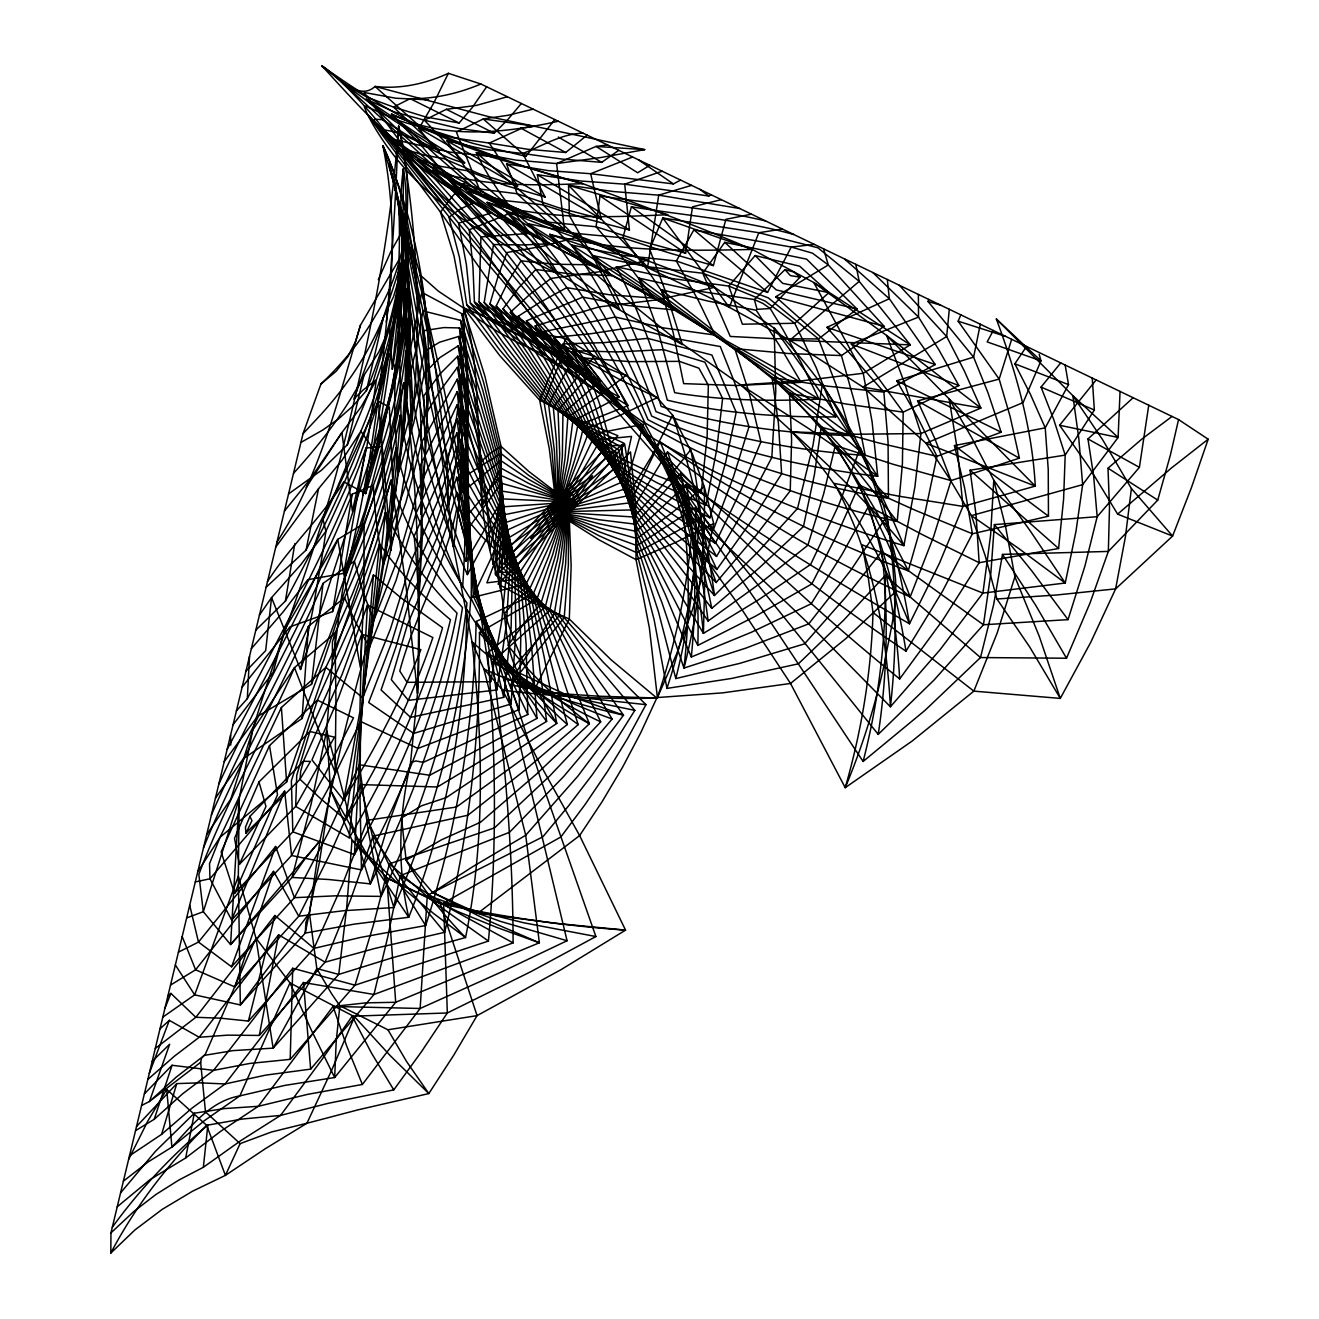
<?xml version="1.0" encoding="UTF-8"?>
<svg xmlns="http://www.w3.org/2000/svg" width="1319" height="1319" viewBox="0 0 1319 1319"><rect width="100%" height="100%" fill="white"/><g stroke="black" fill="none" stroke-linecap="round" stroke-linejoin="round"><path stroke-width="1.5" d="M162.814 1017.114L194.684 994.856L240.322 1004.946L305.233 933.11L354.3 924.124L408.742 917.266C397.003 866.83 398.948 814.417 410.374 764.163L417.513 693.448C420.2 589.725 418.469 485.573 403.729 382.691C395.123 441.173 375.948 497.428 352.189 551.309C339.626 586.213 339.807 623.936 332.372 660.028L326.65 730.561L347.243 808.366L370.309 883.862C414.891 797.204 447.702 704.099 462.458 607.581C430.686 570.369 405.114 527.204 391.067 480.165L380.119 518.647L367.045 557.014L351.942 595.215L334.993 633.153L294.483 667.628C264.031 737.272 225.368 803.057 198.839 874.464L203.307 911.709L230.578 944.536L292.06 877.448L328.695 879.509L370.309 883.862L388.215 824.474L411.215 762.448L415.897 760.931L423.251 762.382L527.798 714.502L526.1 643.639L519.933 572.215L510.634 545.11L481.534 497.049L456.77 447.405L437.397 501.83L412.089 559.157L390.457 628.916L362.725 697.8L325.859 667.332C349.881 617.407 370.491 565.703 385.478 512.316C402.41 550.155 427.768 583.888 457.017 613.088C439.392 703.208 405.246 789.422 361.455 869.913L291.581 855.503L231.616 920.052L209.968 878.767L209.54 863.632L220.125 837.169L281.409 707.479L325.859 667.332L286.602 782.002L220.125 837.169L197.784 871.612M399.542 346.238C390.836 388.61 396.162 432.418 397.761 475.335L413.754 422.855L424.306 373.293L439.87 357.614L458.122 345.891L480.743 414.842L501.451 483.298L464.008 534.096C437.413 444.404 417.81 352.618 405.312 259.909C407.571 340.368 387.258 419.689 362.659 495.68C379.427 427.175 409.088 360.994 406.796 288.927C419.327 375.387 431.527 462.227 453.456 546.907L472.021 641.776L480.808 662.22L483.908 669.013L502.638 690.101L539.883 763.915L579.618 835.57L625.552 930.126L561.333 969.481L477.066 1015.63L453.752 1055.167L428.823 1093.566L358.059 1109.84L306.931 1123.26L265.234 1148.767L225.401 1175.361L192.459 1191.271L162.27 1209.325L135.033 1229.852L110.812 1253.05L110.961 1232.886L303.024 433.72L320.946 384.01C342.017 364.011 360.812 341.473 375.157 316.148C410.885 259.596 414.496 189.738 398.651 126.096C392.205 278.441 382.378 432.022 344.028 580.294C369.188 516.174 389.303 450.059 403.729 382.691C413.391 452.978 431.412 522.868 462.623 586.807C467.305 521.829 465.459 456.39 457.083 391.776L420.101 465.772L422.443 534.607L418.469 607.548C422.838 501.286 426.367 394.018 406.796 288.927L400.415 341.918M290.196 1059.355L292.736 968.261L355.009 985.194L488.426 941.074C497.345 845.182 495.664 748.582 487.618 652.674L545.192 607.284L557.723 558.794L566.148 511.541L553.749 515.135L560.212 499.654L501.451 483.298L505.193 522.703L507.172 562.306L545.192 607.284L600.689 721.856L549.924 775.77L494.493 827.887L389.402 863.846L373.244 925.493L355.009 985.194L290.196 1059.355L249.703 1063.46L213.579 1070.369L182.78 1093.682L154.224 1119.287L135.527 1130.663M206.654 834.713L230.809 799.017L252.737 730.05L294.483 667.628L335.075 772.357C356.196 676.631 387.802 583.328 402.773 486.282C423.877 367.127 421.503 244.823 398.651 126.096C390.721 239.085 367.44 350.26 339.939 459.886C316.445 551.705 279.265 639.138 252.737 730.05L239.184 798.786L238.327 876.212L255.952 938.106L289.982 982.919L354.564 1016.784L389.995 1055.414L428.823 1093.566L406.499 1061.399L387.934 1029.776L339.857 1005.754L331.63 993.834L316.807 968.525L309.421 913.127L319.94 840.895L335.075 772.357L335.966 703.06L334.993 633.153L332.437 642.139L332.372 660.028L362.989 572.413L391.067 480.165L406.236 588.093L417.513 693.448C420.299 641.067 419.656 588.422 414.117 536.239L438.04 482.869L456.819 432.863L480.973 486.101L508.821 537.707L517.246 565.769L520.791 637.934L519.175 709.655L417.942 748.434L360.565 721.427L359.988 796.808L361.455 869.913M697.833 645.403C699.4 587.631 693.761 529.644 680.67 473.34L635.395 524.187L598.529 519.653L564.202 513.503L570.616 498.071L558.333 501.566L562.356 456.325L562.933 413.49L484.188 302.48L493.52 244.543L417.645 159.434L440.464 166.326L467.454 170.761L505.688 185.583L545.126 197.042L522.736 153.466L484.271 149.294L446.894 140.737L467.454 170.761L508.606 206.061L549.462 243.751L523.676 244.938L493.52 244.543L548.11 311.284L600.59 380.828L562.933 413.49L613.978 454.181L635.395 524.187L697.833 645.403L755.474 616.204L811.779 583.971L837.796 533.189L859.131 484.98L915.271 510.272L972.4 533.783L1048.457 516.191L1048.242 469.515L1045.225 427.834L1030.419 394.348L1014.839 363.797L1026.561 346.468M405.972 350.656C404.9 422.393 397.134 493.998 383.4 564.417C377.976 538.366 374.777 511.871 373.376 485.31C389.435 441.914 400.778 396.673 405.972 350.656C414.018 427.983 434.874 503.99 467.388 574.606L503.561 506.809L457.231 379.212L421.701 442.178L405.84 502.654L383.4 564.417M559.602 508.194L559.305 509.53L564.532 509.728L562.966 514.888L548.506 556.915L532.991 594.638L476.143 621.496C473.95 724.576 457.446 827.409 425.641 925.542L360.235 937.496L313.971 948.41L248.417 1021.071L220.685 1018.186L195.839 1017.295L155.279 1048.473M751.467 214.156L725.879 219.333L713.381 265.597L667.942 252.556L622.881 237.849L574.589 233.282L528.177 223.719C577.689 282.513 618.364 348.81 647.992 419.739C723.158 458.946 804.969 484.287 888.445 498.351L888.066 442.228L883.878 392.106L826.931 327.326L889.336 298.721L887.324 279.496M373.574 121.397L375.19 119.221L382.428 119.699L409.731 136.747L439.606 150.547L393.474 107.053L366.748 97.111L342.841 83.081L473.719 202.697L460.018 209.177L448.988 217.272L459.424 257.271L466.794 304.953L498.829 348.793L544.038 402.015L582.306 424.009L623.986 443.217L556.074 499.786L551.853 449.812L544.038 402.015L563.576 352.898L463.117 234.617L373.574 121.397C401.24 154.686 435.847 181.89 473.719 202.697M561.185 503.314L504.6 514.657L500.725 590.615C492.432 523.165 477.923 456.473 457.083 391.776L480.116 453.983L504.6 514.657L512.728 556.667L511.129 627.152L503.71 697.355L410.572 717.355L381.076 689.952L395.931 646.986L408.593 603.525L436.259 539.405L456.737 477.231L482.226 517.609L512.679 556.733L529.381 589.593L544.153 656.928L556.783 723.439L446.317 797.583L421.503 805.794L401.454 818.044L406.12 860.087L416.919 874.151L432.632 892.534L477.808 913.21L579.618 835.57L602.074 801.738L622.469 767.411L640.737 732.77L656.796 698.015L598.513 696.201L533.519 691.799C497.84 661.528 510.585 609.774 495.4 570.303C467.948 485.128 488.657 393.771 463.596 308.069L438.419 291.202L420.299 275.176L382.955 145.733C404.109 191.107 412.682 241.509 417.48 291.004M610.334 458.798L610.351 457.841L606.13 457.165L575.133 493.504L610.169 462.985L659.995 498.483L713.084 530.551L733.512 476.687L748.994 426.746L735.507 384.868L720.289 346.551L675.295 338.505L631.504 327.508L591.192 333.674L553.535 337.483L581.745 395.486L606.13 457.165L621.447 482.292L668.057 527.006L716.86 569.462L751.533 520.774L781.639 473.818L778.424 423.317L772.06 377.58L827.705 386.187L883.878 392.106L935.253 364.539L889.336 298.721L844.358 258.837M872.997 612.527C871.315 671.783 861.653 730.742 845.215 787.69L790.51 683.456L742.135 609.873L691.255 538.218L681.725 502.836L666.886 468.36L602.552 394.793C554.458 313.955 499.835 236.612 433.028 170.085C480.924 186.803 532.794 185.616 582.8 183.654C639.616 204.874 696.547 225.516 752.308 249.456L813.79 282.53L910.308 344.853L863.236 373.277L802.232 380.779L740.783 384.901L673.91 337.977L607.07 283.799L549.693 234.353C615.693 252.061 684.577 250.907 752.308 249.456L662.765 218.014L649.673 249.225L667.002 295.489L682.352 344.589C593.088 295.984 502.028 246.62 433.028 170.085C520.329 223.933 621.463 246.422 714.667 287.328L774.138 328.101C816.412 372.535 852.948 423.218 874.266 481.138C887.555 509.596 891.924 540.658 894.694 571.655C899.063 602.453 889.583 633.038 884.505 663.21C875.206 705.78 862.049 747.494 845.215 787.69L912.105 741.08L973.851 691.14L997.148 633.104L1014.888 576.799L1005.639 527.023L993.784 480.182L972.07 438.353L949.185 398.932L886.615 335.488L813.79 282.53L863.236 373.277L872.106 421.849L877.729 476.324C799.99 467.239 723.125 448.312 651.652 416.046C626.97 350.854 592.33 289.471 549.693 234.353L631.504 262.184L714.667 287.328L656.994 299.858L598.908 306.931L535.102 325.941L567.632 384.472L597.128 445.657L614.176 469.251L663.259 507.881L715.294 543.428L740.536 490.981L760.915 441.799L749.11 392.782L734.815 348.595L787.888 353.476L841.407 355.586L884.175 326.37L828.283 264.971L812.504 253.182L791.252 247.049L693.909 229.836L676.334 260.981L698.476 300.814L715.096 335.075L664.347 328.035L615.198 317.038L544.17 331.498L574.655 389.797L601.711 451.312L617.952 475.681L665.947 517.394L716.563 556.42L746.57 505.688L771.813 457.479L775.786 391.38L774.138 328.101L826.997 401.19L877.729 476.324L809.108 428.84L740.783 384.901C797.072 436.474 854.943 486.76 903.878 545.654L914.924 486.744L920.942 433.539L904.653 383.417L886.615 335.488L980.891 408.049L920.942 433.539L856.311 434.248L791.763 431.841C843.253 487.288 881.092 553.931 909.467 623.772L939.474 563.164L962.952 506.397L957.594 451.263L949.185 398.932L1035.267 486.117L962.952 506.397L898.321 496.109L834.383 483.413C871.76 551.672 886.071 629.757 890.424 706.753L940.084 649.69L982.919 593.088L990.585 535.217L993.784 480.182L1030.155 530.815L1065.241 583.014L982.919 593.088L862.049 544.763L868.298 577.837L872.997 612.527L973.851 691.14L1060.295 698.41L1090.846 642.106L1115.627 588.868L1125.42 536.767L1131.405 488.558L1102.766 439.952L1072.858 395.667L996.34 318.984C1016.289 372.815 1032.249 428.477 1035.267 486.117L926.02 443.233L863.055 387.094L789.801 340.22L729.308 307.343C659.747 273.082 589.956 239.052 517.609 211.04C484.254 197.009 451.708 180.868 421.322 161.149C383.615 134.868 353.014 99.552 321.951 65.95C376.179 104.316 434.066 139.303 498.533 157.274L450.191 152.163L391.875 139.089L397.382 146.376M404.653 213.398L400.135 292.257L392.287 369.271L389.55 327.986L396.458 299.116L401.24 270.263L403.944 241.641L404.653 213.398L402.476 249.901L407.719 384.488L415.848 350.162L423.003 310.888L394.101 184.033C409.22 249.588 413.226 317.5 407.719 384.488M361.736 634.324L359.922 711.37L343.698 800.204L311.976 759.925L338.472 697.767L361.736 634.324L420.893 649.657C400.036 702.153 373.046 752.011 343.698 800.204M388.709 163.49L421.783 292.323L409.352 354.811C412.517 290.493 406.236 225.533 388.709 163.49C407.093 216.036 404.175 273.115 397.926 327.574C395.585 274.368 412.319 221.905 403.4 168.667C396.574 216.382 405.147 264.476 406.582 312.273M354.465 854.597L361.983 709.292L379.526 543.956C399.245 572.512 423.811 597.589 450.471 619.716C430.571 702.335 396.31 780.848 354.465 854.597L292.818 831.827L234.584 893.326L221.13 851.893L269.505 745.631L317.417 700.142L351.827 622.733L366.6 583.509L379.526 543.956M1148.75 405.246L1139.402 467.338L1097.177 516.702L994.361 524.616L990.866 572.99L983.463 624.761L934.099 679.994L878.223 734.37L695.707 507.419L637.077 545.637L599.37 531.887L564.532 516.273L592.627 475.796L556.634 500.148L554.425 451.098L548.589 404.339L507.996 354.976L470.339 303.024L466.365 264.476L458.6 223.208L381.735 129.773C412.089 132.065 434.973 156.516 464.667 162.864L424.355 120.194L394.101 111.917L366.154 99.172L401.273 133.087L491.443 212.87L458.6 223.208L572.693 359.312L548.589 404.339L583.542 426.729L621.183 446.877L630.845 495.12L637.077 545.637L658.379 611.521L675.79 678.56L739.53 663.441L804.508 643.87L845.397 597.556L881.784 551.54L983.463 624.761L1068.027 619.65L1084.96 565.9L1097.177 516.702L1093.616 475.78L1087.961 438.963L1133.136 397.728M215.442 798.16L243.29 758.722L302.067 718.509L308.448 626.228L344.605 597.721C366.567 549.545 384.423 499.39 396.112 447.702C407.653 503.924 432.978 556.931 466.975 602.997C455.599 704.857 425.279 804.062 381.109 896.392L335.158 895.848L294.417 897.678L231.583 966.794L198.493 942.079L189.705 905.246M117.226 1206.803L150.218 1179.483L185.682 1157.967L220.817 1131.191L258.277 1106.311L333.064 1006.446L420.151 1008.474L502.259 971.608L567.071 940.727L503.874 677.867L559.19 615.825L565.637 563.79L567.895 512.943L530.716 538.465L559.817 496.884L528.622 479.341L500.758 460.595L462.557 491.987L423.003 310.888L460.529 320.352L482.688 389.979L500.758 460.595L501.995 515.185L498.945 570.649L527.336 593.715L559.19 615.825L595.397 664.001L634.835 710.364L614.638 742.564L592.495 774.467L568.522 805.925L542.834 836.84L427.307 895.304L420.151 1008.474L362.379 1084.465L307.871 1094.308L258.277 1106.311L224.51 1108.57L194.322 1113.22L155.576 1151.19L120.557 1192.92M467.388 574.606C471.13 509.365 467.816 443.695 457.231 379.212M236.431 710.842L247.312 698.658L249.522 656.351M1060.723 362.906L1041.054 387.094L1053.683 419.393L1065.191 455.104L1063.592 499.258L1058.58 548.49L979.16 562.702L923.399 535.168L868.594 506.216L842.247 554.079L811.169 603.805L751.5 632.213L691.304 656.994L665.023 593.847L636.368 531.359L627.135 491.13L615.973 452.153L586.246 431.808L558.052 410.094L493.355 322.71L479.028 301.837L480.94 236.942L403.878 149.047L424.289 155.164L444.041 158.659L480.1 174.092L517.642 185.995L489.267 143.079L453.175 137.819L418.519 127.959C449.367 169.178 493.158 197.355 529.48 233.397L480.94 236.942L536.833 304.293L591.258 373.293L558.052 410.094L559.701 454.379L557.772 501.039L574.293 494.345L564.351 514.426L599.024 523.758L636.368 531.359L686.358 484.452C754.188 552.76 824.705 618.479 899.673 678.922L942.871 619.963L979.16 562.702L976.027 514.591L970.042 470.223L1065.191 455.104L1094.358 410.028L1092.247 378.058M354.564 1016.784L331.613 1070.352L306.931 1123.26L271.401 1132.015L240.107 1143.639L205.5 1111.917L200.636 1062.356L201.51 1058.316L204 1055.431L232.919 1050.616L273.132 1048.143L338.736 974.428L391.941 957.891L465.541 937.529C485.59 840.104 482.754 740.173 472.021 641.776C507.733 673.58 547.451 700.735 589.362 723.735L536.817 773.791L480.594 822.199L441.552 839.791L406.12 860.087C422.014 888.627 442.805 914.182 465.541 937.529L433.918 913.754L404.504 889.567L352.008 840.252L330.525 790.163L326.65 730.561L311.169 803.898L292.06 877.448L304.936 858.867L319.94 840.895L230.578 944.536L239.184 798.786L203.307 911.709L186.655 917.909M402.064 265.168C401.767 317.269 415.65 368.842 411.347 421.305L407.027 320.913M666.919 688.403L654.158 619.897L636.78 552.694L632.939 496.95L624.695 444.14L564.581 517.18L599.238 535.86L636.78 552.694L699.268 519.224C696.069 576.716 684.94 633.714 666.919 688.403L731.6 678.444L798.424 663.803L843.929 619.914L885.23 575.496L980.495 657.554L1066.51 658.23L1090.071 602.865L1108.339 551.424L1109.493 507.683L1108.009 468.212L1141.908 439.029L1172.047 416.441M367.457 605.091L361.538 709.737L345.693 819.742L320.88 798.902L300.007 779.282L300.683 771.351L303.436 761.31L342.116 674.322L367.457 605.091L432.863 637.539C411.116 701.444 380.317 761.92 345.693 819.742M465.97 561.383C470.784 496.669 468.08 431.362 457.429 367.325L440.051 390.869L422.97 418.799L408.857 476.093L388.396 535.217C384.159 505.804 382.131 476.093 381.9 446.399C395.354 405.263 404.109 362.511 407.027 319.297C415.666 402.147 435.468 483.875 465.97 561.383L502.687 498.928L457.429 367.325M400.382 415.139C395.898 484.089 386.912 552.76 373.772 620.589L362.61 590.78L354.399 561.169C374.744 514.278 390.704 465.376 400.382 415.139C410.127 480.627 434.94 543.609 470.751 599.189C463.051 705.418 436.358 809.948 393.903 907.538L343.665 910.72L298.77 916.227L234.766 986.892L195.608 969.795L182.187 936.539M402.18 263.305L402.476 259.596L379.114 330.673L353.789 399.08L363.154 389.979L376.344 379.905C390.193 341.159 399.146 300.633 402.476 259.596L409.352 354.811M373.458 574.919L362.23 709.045L349.238 837.862L295.67 806.404L296.726 775.358L309.883 731.501L344.688 654.026L359.906 614.67L373.458 574.919L400.992 597.87L442.541 627.745C421.206 701.642 388.033 771.615 349.238 837.862M397.926 327.574L402.823 248.846L403.4 168.667M396.112 447.702L385.082 549.479L369.468 647.365L355.602 622.321L344.605 597.721L324.342 658.791L302.067 718.509M949.301 309.305L946.663 336.526L964.173 370.606L980.891 408.049L863.055 387.094L946.663 336.526L899.327 285.283M464.008 534.096C470.339 471.477 468.674 407.967 458.122 345.891M691.304 656.994C697.157 599.584 695.657 541.417 686.358 484.452M311.482 684.33L323.007 583.427L354.399 561.169L334.202 623.409L311.482 684.33L257.452 716.464L224.23 761.607M691.255 538.218C686.457 592.429 674.8 645.98 657.406 697.537L722.466 692.887L790.51 683.456L845.875 638.561L896.343 590.961M385.478 512.316L375.008 606.921L362.725 697.8M178.428 952.153L198.493 942.079L275.638 846.485L294.417 897.678L328.596 832.025L359.46 764.789L429.714 775.242L536.965 718.426L531.771 648.701L522.852 578.365L512.646 552.331L482.259 508.013L456.72 462.227L436.77 520.708L410.209 581.63L391.644 642.485L368.677 702.516L413.737 733.413L511.129 703.934L515.844 631.653L514.789 559.025L507.221 530.123L480.545 475.236L456.902 418.684L436.094 469.877L416.21 512.943L396.112 580.228L369.468 647.365M203.357 1167.282L207.841 1125.107L242.234 1119.04L280.551 1115.412L327.722 1103.442L393.771 1089.89L421.289 1051.968L447.322 1012.976L530.98 971.608L595.891 936.539L541.301 780.832L510.387 684.792L564.186 617.688L568.39 564.928L568.473 513.289L495.433 574.886L527.649 596.847L564.186 617.688L603.195 662.187L645.964 704.643L627.729 738.211L607.399 771.566L585.075 804.524L560.855 836.971L443.629 902.971L447.322 1012.976L352.173 1016.191L321.49 1060.179L280.551 1115.412L240.882 1140.572L203.357 1167.282L178.757 1180.109L155.988 1194.437L133.763 1211.534L110.961 1232.886M463.365 520.148C470.174 459.094 469.02 397.052 458.699 336.46L439.59 342.215L424.306 351.546L415.419 396.541L401.784 444.998L399.459 350.788L399.723 328.53L404.208 277.798L402.608 232.54C418.189 329.305 438.551 425.312 463.365 520.148L501.072 475.598L481.237 406.038L458.699 336.46M928.708 299.397L928.081 301.54L973.603 357.136L987.98 392.732L1001.17 432.187L936.968 456.325L878.685 442.937L821.226 427.109L814.384 474.774L803.452 526.545L759.299 567.846L711.765 608.356L630.037 502.852L609.873 458.336L577.771 425.575L503.001 308.86L518.713 287.756L535.794 269.505L572.578 274.154L611.637 275.605L577.508 238.64L543.082 204.824L537.361 174.702L580.871 181.016L624.728 184.182L708.781 196.02L711.353 194.866M561.482 504.435C566.873 481.963 577.359 454.956 582.701 430.192L547.303 370.804L510.338 312.29L529.826 294.417L551.045 278.424L599.354 271.763L647.711 260.206C592.89 244.839 539.108 225.681 487.156 202.368C547.616 265.267 595.479 339.296 632.708 417.991C588.604 386.879 547.385 351.579 510.338 312.29L545.374 336.345L581.564 358.603L618.858 379.064L657.142 397.728L672.624 415.172L692.508 454.231L704.214 486.497L713.694 523.577L704.758 566.197L692.475 609.691L676.746 653.614L657.406 697.537L649.377 627.893L636.055 559.635L635.544 504.336L630.498 451.939L498.005 584.004L531.508 602.091L569.297 619.04L610.944 659.665L656.796 698.015C605.306 699.581 553.716 696.712 502.638 690.101M462.557 491.987C469.927 435.072 469.795 377.036 460.529 320.352M397.118 306.651L387.209 380.68L375.833 452.615L360.862 431.264C377.762 391.347 390.193 349.469 397.118 306.651C403.647 355.916 386.945 405.015 375.833 452.615M563.131 507.386L522.852 578.365L486.876 582.85L507.221 530.123L561.861 505.078L561.713 507.09L563.098 507.551M561.119 507.502L563.543 508.31L557.343 522.176L526.001 584.152L537.806 653.152L546.643 721.411L437.397 786.981L360.73 784.591L331.3 851.283L298.77 916.227L273.561 871.348L195.608 969.795L170.514 985.095M721.295 199.647L692.475 206.836L685.633 253.215L640.655 240.948L596.089 226.753L550.584 222.4L507.287 213.068C563.295 275.572 610.005 346.501 644.925 422.838C723.01 469.086 808.794 501.517 897.217 521.45L902.41 463.843L903.169 412.155L877.481 376.904L851.266 344.028L918.519 317.088L918.387 294.434M401.784 444.998C411.429 374.629 412.171 302.958 402.608 232.54M462.342 477.923C469.844 423.547 470.256 368.034 461.881 313.724L421.783 292.323L443.349 386.071L462.342 477.923L500.824 453.39L528.655 475.351L559.767 495.993L495.136 573.798L500.692 512.959L501.055 446.416L484.897 376.146L463.596 308.069L463.859 344.77L461.32 383.202L455.78 423.003L447.042 463.793L448.608 505.309L453.456 546.907C463.051 483.875 464.684 419.59 457.709 356.196L440.035 373.871L423.861 395.782L425.18 452.549L420.992 514.361L426.449 437.875L427.455 395.486L426.152 355.866L423.861 330.673L398.816 207.149C401.8 274.517 393.853 342.248 376.575 407.39L388.297 349.321L402.18 289.949L403.02 250.676L398.816 207.149C418.519 276.281 427.356 348.315 426.894 420.134C434.198 326.898 420.86 231.55 382.955 145.733C394.43 203.687 394.958 263.619 386.253 322.001M765.614 220.965C711.073 207.792 655.246 204.379 599.947 195.921L596.089 226.753L625.041 260.7L653.63 298.11L609.197 294.731L566.725 287.641L538.399 303.288L518.153 316.313C551.457 363.005 571.506 418.486 609.427 461.634C633.433 510.552 679.532 543.477 716.168 582.52L755.342 536.206L790.246 490.8L791.598 439.689L789.487 393.243L846.007 404.01L903.169 412.155L958.847 385.56L938.914 349.898L918.519 317.088L872.848 272.538M701.213 493.075L707.132 436.424L708.336 385.247L698.922 368.182L679.4 361.357L629.79 361.637L582.998 357.894L599.815 404.62L613.516 454.643L656.087 475.285L701.213 493.075L639.253 428.576L582.998 357.894M300.501 669.524L312.949 609.345L323.353 548.737L325.892 531.359L323.056 519.587L378.355 401.273L391.034 550.237L392.617 478.335L389.336 407.093L378.355 401.273L367.787 434.231L355.47 466.926L325.892 531.359L300.666 564.862L271.549 597.606L300.501 669.524C328.678 589.873 353.228 509.035 379.856 428.873C401.8 363.005 412.979 293.395 406.4 223.983L390.985 251.352L378.306 279.628M878.223 734.37C887.39 673.943 888.726 612.296 881.784 551.54M554.771 119.551L525.869 156.384L472.746 143.309L420.036 126.558L375.025 86.444L488.03 116.468L644.711 149.624L600.607 157.555L556.602 163.572L516.059 160.143L476.324 152.658C496.884 197.24 533.057 231.88 558.069 273.89C506.48 249.885 459.391 216.596 421.107 174.322C388.693 137.555 361.719 95.644 321.951 65.95C335.801 74.804 358.191 102.239 375.025 86.444C400.102 89.412 425.592 83.806 448.378 73.303L480.891 84.02L1178.559 419.574L1170.349 455.253L1157.752 500.099L1108.339 551.424L1002.473 554.409L993.685 604.481L980.495 657.554L924.784 710.562L863.121 761.459L762.036 609.23L699.268 519.224M365.742 493.652L381.339 438.831L392.864 383.549L395.37 367.704L388.924 354.02L365.742 493.652L343.797 481.814C321.539 517.559 290.18 546.148 267.477 581.597M397.761 475.335C409.038 404.191 411.973 331.663 405.312 259.909M332.586 611.604L352.239 494.18L373.376 485.31L354.811 549.067L332.586 611.604L290.015 626.805L242.119 687.15M255.82 630.152L285.415 601.052L294.796 543.725M563.378 509.167L627.514 495.878L651.899 455.78L672.624 415.172C692.343 473.752 706.506 534.211 714.469 595.496L757.947 551.919L797.55 508.392L813.065 444.866L822.396 383.961C853.212 435.897 880.63 489.893 903.878 545.654C814.862 518.68 727.989 483.183 648.074 435.303C675.229 486.431 697.471 540.163 714.469 595.496L670.431 546.379L627.514 495.878L609.032 459.193L588.06 399.591L563.18 343.88L604.069 342.627L647.711 338.373L711.914 355.025L736.2 412.303L725.532 462.821L709.985 517.839C664.512 493.817 614.621 472.186 582.701 430.192L620.293 415.271L657.142 397.728L625.964 375.47L565.867 338.554L537.542 332.982L510.948 325.859L486.266 317.384L463.744 307.822L454.033 256.034L440.48 212.095L380.911 132.972L367.44 114.225L364.308 106.872L365.577 106.081L395.848 119.699L421.289 127.415M343.748 573.336L365.957 448.081L381.9 446.399L364.951 510.404L343.748 573.336L307.772 579.733L282.843 612.247L251.368 648.635M388.396 535.217C401.734 464.107 408.247 391.661 407.027 319.297M496.884 689.952L506.381 624.547L510.404 559.025L481.303 526.149L456.803 492.35L447.322 524.83L435.897 557.838L407.373 624.761L391.298 679.615L408.362 700.323L496.884 689.952L477.923 591.918L456.803 492.35M392.287 369.271C403.086 308.399 408.395 244.806 394.101 184.033M129.476 1155.84L161.594 1134.356L192.145 1108.009L225.087 1083.954L303.469 982.507L373.969 994.493L513.091 942.871C512.844 848.826 504.534 754.996 492.498 661.775L549.677 610.598L560.295 560.723L566.725 512.069L549.99 518.961L560.047 498.73L528.952 487.634L501.072 475.598L504.221 519.917L504.913 564.598L526.297 587.928L549.677 610.598L579.948 665.518L612.098 719.003L563.642 776.545L509.546 832.256L400.201 875.701L387.951 936.012L373.969 994.493L310.657 1069.132L265.531 1075.15L225.087 1083.954L199.598 1082.833L176.779 1083.608L136.533 1126.492M185.682 1157.967L194.322 1113.22M259.282 1035.431L325.101 962.178L350.392 900.152L373.096 836.114L467.915 815.224L524.401 770.642L578.217 724.626L536.849 599.304L502.193 567.351L503.149 517.378L500.841 468.014L491.014 486.15L481.831 507.106C482.556 446.745 475.648 386.154 459.474 327.936C464.766 387.159 460.677 447.125 448.608 505.309L423.861 330.673L443.827 327.574L459.474 327.936L481.88 397.744L500.841 468.014L528.721 483.446L559.916 497.807L543.626 525.407L567.302 512.53L562.933 562.389L554.359 613.45L516.487 671.734L564.697 693.992L623.524 715.162C575.645 704.297 528.738 689.046 483.908 669.013L525.704 835.273L539.372 942.788L487.123 920.2L432.632 892.534L472.449 866.863L525.704 835.273L577.87 776.133L623.524 715.162L587.631 665.106L554.359 613.45L536.915 599.403L510.568 558.877L502.687 498.928L560.624 501.5L558.003 510.849L565.06 510.387L552.809 554.227L536.849 599.304L479.457 632.493C480.396 733.38 469.63 834.515 444.585 932.319L374.909 948.427L325.101 962.178L278.606 934.808L259.282 1035.431L227.544 1035.151L199.218 1037.262L174.454 1056.14L147.827 1079.453M980.314 324.227L973.603 357.136L896.739 380.746L917.397 417.018L936.968 456.325L925.41 510.948L908.263 570.83C820.369 538.861 736.662 495.499 660.077 441.766L630.037 502.852L563.543 510.733M306.024 550.155L318.555 488.689L341.901 460.413L360.862 431.264L335.702 491.344L306.024 550.155L266.141 587.219M960.809 314.845L958.171 321.193L999.159 379.097L1010.107 416.441L1019.389 458.155L951.048 480.594L892.716 464.156L835.306 445.426L823.748 493.487L807.855 545.258L759.365 583.921L708.089 621.018L632.213 509.909L610.961 457.231L572.809 421.239L496.191 306.041L508.145 281.557L521.038 260.849L554.639 264.229L590.681 264.806L554.079 227.791L517.18 193.745L506.545 163.902L548.325 170.629L590.648 173.729L673.366 183.918L680.62 180.093M402.015 344.243L399.476 258.969L360.433 325.232L355.817 340.962L348.068 356.328L336.18 371.266L320.946 384.01M560.789 502.852L503.561 506.809L511.788 557.624L532.991 594.638L567.335 724.527L519.67 761.195L456.473 807.014L367.44 820.253L342.099 885.313L313.971 948.41L274.913 915.485L195.839 1017.295L170.909 993.405L167.925 995.861M490.684 681.709L501.632 621.76L507.7 561.779L480.314 534.953L456.968 507.502C445.954 564.845 414.611 615.182 399.772 671.041L407.06 682.319L490.684 681.709L475.335 577.887L456.737 477.231M564.944 504.501L565.142 503.611L559.932 503.396L570.286 463.414L577.771 425.575L628.075 405.609C583.707 328.118 529.776 256.067 467.948 191.634L504.023 200.488L543.082 204.824L585.933 218.69L629.41 229.968L624.728 184.182L662.122 171.19M560.113 505.968L560.311 505.078M366.385 390.638C381.62 353.739 392.996 315.208 399.772 275.852L393.507 296.791L383.417 317.533L366.385 390.638L353.344 405.625L338.356 419.03L322.776 430.01L300.93 442.442M563.757 509.843L563.955 508.953M706.011 505.342L716.728 449.4L722.614 398.486L704.874 362.164L663.704 349.634L616.962 351.942L573.023 350.689L593.83 402.064L611.109 457.083L657.076 482.82L706.011 505.342L639.023 428.823L573.023 350.689M347.293 444.833L371.463 386.978L389.55 327.986L378.817 352.008L363.879 375.486L347.293 444.833L321.391 470.322L288.548 493.933M388.924 354.02C367.902 441.222 327.475 522.34 285.415 601.052M274.913 915.485L248.417 1021.071M675.79 678.56C689.886 622.716 696.828 565.01 695.707 507.419M863.121 761.459C878.718 700.818 886.335 638.099 885.23 575.496M360.433 325.232C338.027 398.915 319.775 476.769 277.006 541.994M793.725 234.485C740.569 219.597 685.649 215.722 631.405 206.77L622.881 237.849L648.882 272.126L674.438 309.932L627.663 305.464L582.718 297.138L526.413 320.88L560.707 379.509L592.412 440.249L610.169 462.985M176.779 1083.608L161.594 1134.356M1011.673 339.313L999.159 379.097L917.562 400.943L935.039 439.112L951.048 480.594L933.671 536.437L910.176 596.93C823.979 558.267 742.515 509.332 667.48 451.988L632.213 509.909L563.807 511.64L566.428 502.308L559.404 502.737L567.665 460.859L572.809 421.239L619.056 397.003C570.369 319.33 513.569 246.719 449.845 180.851L481.814 189.309L517.18 193.745L558.794 207.759L601.167 218.872L590.648 173.729L632.642 157.01M273.561 871.348L234.766 986.892M1178.559 419.574L1208.188 439.211L1191.42 487.684L1172.591 536.075L1115.627 588.868L1056.371 595.017L996.933 598.991L985.211 555.728L971.411 515.63L949.218 478.236L926.02 443.233L1023.115 402.575L1040.971 360.862L1039.207 354.382M154.224 1119.287L172.064 1065.274L213.579 1070.369L292.736 968.261M365.957 448.081C334.96 535.333 289.768 616.616 247.312 698.658M275.638 846.485L231.583 966.794M149.294 1073.353L169.327 1020.345L199.218 1037.262L278.606 934.808M565.867 338.554L539.619 400.069L549.314 448.757L555.497 499.472M352.239 494.18C316.329 581.827 271.566 665.963 227.165 749.34M360.565 721.427L327.936 789.075L291.581 855.503L284.673 791.153L231.616 920.052M164.974 1008.145L170.909 993.405M249.95 816.329L245.433 827.277L245.928 833.146L300.007 779.282L310.526 761.393L303.436 761.31L249.95 816.329L251.945 820.698L245.928 833.146M383.417 317.533C368.644 352.948 347.326 385.511 321.506 413.869M258.986 781.953L234.518 838.34L239.382 864.341L295.67 806.404L334.482 737.123L309.883 731.501L258.986 781.953L265.96 806.503L239.382 864.341M373.772 620.589L399.327 554.854L418.222 489.398L456.984 404.966L480.264 464.519L505.82 522.439L513.437 555.975L526.001 584.152L472.449 597.458L490.454 559.536L505.82 522.439L561.515 504.204L564.153 504.616M323.007 583.427C288.581 661.973 245.515 736.299 211.386 815.01M203.489 847.886C234.123 771.912 275.259 700.999 308.448 626.228M234.584 893.326L277.501 794.813L269.505 745.631M448.378 73.303L433.506 103.525L420.036 126.558M240.107 1143.639L225.401 1175.361L206.687 1125.354L166.722 1089.428L147.827 1121.018L128.619 1159.417M218.822 784.08C256.859 701.692 302.463 622.997 337.746 539.356L364.093 523.643L363.879 595.743L360.417 667.661L337.746 539.356L284.327 630.284L273.132 672.426L233.1 724.692M823.551 248.829L828.283 264.971L775.687 296.775L841.407 355.586L854.679 402.641L865.248 455.434C793.956 450.406 722.927 437.183 655.988 411.643C635.89 352.519 607.268 296.313 571.638 245.037L623.31 255.358L676.334 260.981L767.559 292.389L791.252 247.049L814.417 244.444M533.519 691.799L569.297 619.04L571.16 565.802L569.083 513.602M363.879 375.486C345.43 411.429 320.517 443.53 293.494 473.373M993.339 330.492L987.14 341.901L1040.971 360.862L996.34 318.984M1065.158 365.033L1068.538 384.62L1045.225 427.834L954.428 445.575L964.601 487.832L972.4 533.783L942.607 591.06L905.988 651.19C826.189 598.167 751.335 537.987 680.67 473.34M110.812 1253.05C135.643 1205.665 168.947 1163.111 206.687 1125.354M561.795 506.381L597.128 445.657L622.601 445.459L617.952 475.681L562.207 507.205L561.366 505.589L592.412 440.249L631.521 436.424L621.447 482.292L562.586 508.062L562.224 505.869L508.821 537.707L497.312 572.281L519.933 572.215L562.652 506.743M486.662 86.79L472.186 107.63L459.111 122.997L425.773 116.979L393.474 107.053L410.16 98.661C434.446 99.073 458.567 93.369 480.891 84.02M306.239 487.403L341.901 432.599L361.324 406.631L376.344 379.905L367.012 445.838L352.404 511.195L341.901 432.599L310.674 478.418M318.555 488.689L275.803 547.006M259.431 615.083L271.549 597.606L265.68 650.613L245.944 671.223M724.758 242.317L702.73 273.231L647.744 266.768L593.913 255.837C622.502 302.925 645.255 353.657 661.165 406.417C722.647 425.542 786.981 433.819 851.2 435.616L835.966 384.538L818.538 338.95L768.334 297.913L702.73 273.231L730.264 336.444L774.286 338.686L818.538 338.95L857.02 308.976L806.618 259.151L724.758 242.317L776.248 289.9L857.02 308.976M309.751 479.621L284.442 511.03M112.313 1227.231C139.814 1189.408 171.981 1155.098 207.841 1125.107M521.368 103.476L507.419 120.029L494.229 133.203L458.93 128.52L424.355 120.194L446.333 109.329L476.522 105.388L507.37 96.749M1131.405 488.558L1172.591 536.075L1117.638 514.13L1089.296 467.602L1059.602 425.262L1096.138 379.938M284.673 791.153L209.968 878.767L195.294 881.949M478.665 464.173L488.887 454.165L501.055 446.416L528.787 471.444L559.734 495.103L492.894 564.318L499.72 504.616L500.824 453.39L483.694 382.757L461.881 313.724M755.144 255.556L728.78 286.075L672.08 278.54L616.352 266.817C638.132 309.223 655.213 354.069 667.315 400.168C722.383 413.375 779.216 417.496 835.718 416.87L816.115 367.49L794.763 323.287L765.201 301.078L728.78 286.075L742.366 324.194L794.763 323.287L828.942 292.604L799.66 266.191L755.144 255.556L782.711 283.354L828.942 292.604M320.731 414.727L303.024 433.72M144.365 1093.896L172.064 1065.274M800.089 277.188L770.197 308.498L757.04 309.338L754.369 299.578L785.003 269.62L793.873 272.044L800.089 277.188L790.378 275.589L785.003 269.62M559.52 495.317L617.902 435.699L577.013 419.228L539.619 400.069L499.588 355.388L463.744 307.822L479.803 320.154L498.714 332.273L520.263 343.847L544.285 354.564L602.552 394.793C561.251 369.617 522.868 339.379 489.91 303.898L498.219 275.869L506.925 252.523L543.379 246.125L580.706 236.282C550.32 224.824 521.071 210.661 491.855 196.597C447.949 173.119 401.372 152.031 367.44 114.225C395.618 169.541 444.355 211.337 498.071 240.932L421.899 146.096L391.496 114.126C443.646 139.929 503.446 133.367 558.316 121.249M465.475 181.989L452.466 196.3L440.48 212.095L491.41 284.756L544.285 354.564M152.163 1061.416L169.656 1044.236L149.426 1101.513L141.578 1105.487M159.995 1028.836L169.327 1020.345M587.153 135.115L565.719 152.509L527.32 149.212L489.267 143.079L522.983 127.729M1117.638 514.13L1171.47 467.965L1208.188 439.211M123.392 1181.164L148.058 1161.973L171.915 1147.118L204.692 1120.425L239.877 1095.875L284.855 1085.405L334.68 1077.524L395.7 1002.275L539.372 942.788L497.329 927.636L457.907 911.594L386.78 877.86L352.008 840.252L346.666 907.917L338.736 974.428L316.807 968.525L273.132 1048.143L255.952 938.106L205.055 1054.87L176.251 1077.095L149.426 1101.513L200.636 1062.356M618.759 150.333L601.711 162.352L562.125 159.088L522.736 153.466C542.917 145.865 560.921 133.813 583.064 133.17M649.855 165.287L637.654 172.756L596.056 146.409L556.602 163.572L564.433 229.308L476.324 152.658L582.8 183.654C516.949 166.771 453.769 141.1 391.496 114.126L436.226 155.378L481.699 194.882L456.39 132.098L483.249 118.957L508.046 115.281L533.123 109.147M713.694 523.577L675.163 542.67L636.055 559.635L598.892 539.768L564.565 518.087M691.585 185.352L658.725 195.163L613.533 191.552L568.555 185.303L569.445 215.788L595.397 261.294L619.765 309.388L551.903 258.524L487.156 202.368C545.654 220.059 607.647 217.421 667.975 214.7L568.555 185.303L647.629 267.015L658.725 195.163L739.761 208.517M560.295 508.524L562.867 508.887L624.629 489.019L643.54 424.256L587.598 435.089L560.905 504.831L563.361 505.408M387.934 1029.776L477.066 1015.63L440.299 903.746L399.459 884.34M782.398 229.028L758.837 232.721L662.765 218.014L729.308 307.343L758.837 232.721L817.846 247.774L859.213 281.359L910.308 344.853L789.801 340.22L859.213 281.359L855.8 264.344M524.913 127.679L534.772 126.228L483.249 118.957L525.869 156.384M607.564 144.942L596.056 146.409L644.711 149.624M801.078 382.362L737.024 385.527L683.654 383.631L673.201 332.701L661.248 289.669L708.418 301.161L756.166 310.229L779.001 344.787L801.078 382.362L726.077 340.698L661.248 289.669M818.967 399.146C770.84 401.405 722.334 400.63 674.718 392.683L657.95 330.294L638.841 278.062L696.168 290.774L754.369 299.578L762.893 303.419L770.197 308.498L782.843 329.387L801.342 362.84L818.967 399.146L725.005 341.769L638.841 278.062M428.576 99.848L395.848 98.233L364.044 92.462L407.917 152.196M645.964 704.643L582.306 697.767L510.387 684.792M477.808 913.21L555.579 923.3L625.552 930.126C563.262 925.839 501.368 916.639 440.299 903.746M562.867 508.887L564.037 509.052L552.513 538.68L529.381 589.593L515.976 600.046L504.798 613.236C516.834 652.18 534.854 689.128 556.783 723.439C523.033 688.567 492.597 650.415 466.811 609.279C465.541 714.37 447.866 819.478 408.742 917.266L366.847 854.531L330.525 790.163L319.462 861.917L305.233 933.11L305.942 922.311L309.421 913.127L240.322 1004.946L238.327 876.212L194.684 994.856L175.345 964.98M595.891 936.539L523.923 922.805L443.629 902.971M634.835 710.364L564.631 695.789L503.874 677.867M1059.602 425.262L1118.116 437.446L1120.045 391.43M884.175 326.37L775.687 296.775M567.071 940.727L500.511 921.387L427.307 895.304M928.081 301.54L940.579 305.118M958.171 321.193L1005.424 336.312M935.253 364.539L826.931 327.326M563.576 352.898C529.298 341.588 496.158 326.09 466.794 304.953M612.098 719.003C570.5 703.901 530.139 685.122 492.498 661.775M958.847 385.56L851.266 344.028M572.693 359.312C536.091 345.677 501.022 327.326 470.339 303.024M1014.839 363.797L1068.538 384.62M1094.358 410.028L1041.054 387.094M591.258 373.293C550.699 355.009 512.349 331.415 479.028 301.837M590.681 264.806C541.153 241.492 493.751 213.563 449.845 180.851M549.462 243.751C502.226 221.328 457.594 193.233 417.645 159.434M611.637 275.605C561.515 251.682 513.256 223.768 467.948 191.634M600.689 721.856C560.707 702.862 522.406 680.109 487.618 652.674M1001.17 432.187L896.739 380.746M459.111 122.997L410.16 98.661M529.48 233.397C483.958 211.32 441.271 183.176 403.878 149.047M494.229 133.203L446.333 109.329M600.59 380.828C558.448 360.235 518.779 334.251 484.188 302.48M513.091 942.871L451.411 909.253L400.201 875.701M396.244 882.708L386.78 877.86L395.7 1002.275L365.742 1002.869L339.857 1005.754L336.18 1041.647L334.68 1077.524L311.564 1030.601L289.982 982.919L239.877 1095.875C210.051 1101.101 191.239 1126.36 171.915 1147.118L166.722 1089.428M653.63 298.11L579.47 257.865L507.287 213.068M491.443 212.87C450.603 191.535 412.962 163.754 381.735 129.773M674.438 309.932L600.508 268.581L528.177 223.719M520.642 128.025L565.719 152.509M1087.961 438.963L1139.402 467.338M545.126 197.042L446.894 140.737M517.642 185.995L418.519 127.959M1019.389 458.155L917.562 400.943M619.056 397.003C574.655 371.76 533.041 341.44 496.191 306.041M506.545 163.902L601.167 218.872M558.316 137.044L601.711 162.352M537.361 174.702L629.41 229.968M464.667 162.864L414.99 132.197L366.154 99.172M715.096 335.075L642.881 290.774L571.638 245.037M628.075 405.609C583.014 378.058 540.79 345.776 503.001 308.86M439.606 150.547L390.638 118.314L342.841 83.081M1108.009 468.212L1157.752 500.099M599.947 195.921L685.633 253.215M488.426 941.074L434 902.311L389.402 863.846M835.718 416.87L724.56 342.231L616.352 266.817M593.913 255.837L724.725 342.066L851.2 435.616M673.366 183.918L638.478 159.813M631.405 206.77L713.381 265.597M954.428 445.575L1048.457 516.191M699.944 189.375L708.781 196.02M578.217 724.626C541.994 697.751 508.376 667.167 479.457 632.493M734.815 348.595L800.122 400.976L865.248 455.434M693.909 229.836L767.559 292.389M970.042 470.223L1058.58 548.49M567.335 724.527C533.272 693.679 502.259 659.335 476.143 621.496M772.06 377.58L830.937 435.946L888.445 498.351M518.153 316.313C557.08 355.52 599.502 391.232 644.546 423.234C672.739 474.23 696.745 527.567 716.168 582.52M526.413 320.88L582.949 374.992L642.732 425.064L681.874 495.565L716.86 569.462M535.102 325.941L587.103 377.663L641.298 426.515L680.357 490.305L716.563 556.42M544.17 331.498L591.539 380.466L640.243 427.587L678.658 484.798L715.294 543.428M789.487 393.243L844.424 454.841L897.217 521.45M553.535 337.483L639.517 428.329L713.084 530.551M444.585 932.319L404.752 884.109L373.096 836.114M563.18 343.88L639.105 428.741L709.985 517.839M994.361 524.616L1031.837 570.946L1068.027 619.65M445.69 206.803L400.597 150.432M546.643 721.411C517.707 683.011 492.251 641.957 471.229 598.694C472.103 533.865 467.322 468.97 456.984 404.966M996.933 598.991L1029.644 646.887L1060.295 698.41L1039.257 636.302L1014.888 576.799M821.226 427.109C854.135 472.515 883.334 520.609 908.263 570.83M1002.473 554.409L1035.497 604.943L1066.51 658.23M425.641 925.542L392.93 872.931L367.44 820.253M393.771 1089.89L371.463 1053.024L352.173 1016.191M536.965 718.426L502.72 658.379L473.439 596.468L468.278 507.996L456.902 418.684M835.306 445.426C864.951 493.421 890.111 544.203 910.176 596.93M527.798 714.502L499.802 655.411L475.17 594.704L468.163 514.295L456.819 432.863M362.379 1084.465L346.518 1045.538L333.064 1006.446M660.077 441.766C683.143 495.268 700.471 551.21 711.765 608.356M519.175 709.655L496.785 652.213L476.456 593.402L467.998 520.939L456.77 447.405M859.131 484.98C881.043 538.35 896.788 594.242 905.988 651.19M667.48 451.988C687.463 506.512 701.065 563.361 708.089 621.018M393.903 907.538L374.728 846.485L360.73 784.591M511.129 703.934L477.33 592.511L456.72 462.227M868.594 506.216C885.956 562.224 896.359 620.375 899.673 678.922M503.71 697.355L456.968 507.502M381.109 896.392L368.232 831.267L359.46 764.789M310.657 1069.132L303.469 982.507M447.042 463.793L435.699 370.441L420.299 275.176L427.653 328.728M286.602 782.002L281.409 707.479M230.578 735.161L230.759 745.087M557.607 476.34L557.212 500.577L580.442 488.129L564.466 515.35L599.304 527.831L636.929 538.531L671.404 513.256L704.214 486.497C705.995 547.583 699.07 608.867 683.951 668.057L746.175 648.008L808.761 623.838L850.936 570.055L886.978 515.976C896.442 579.057 897.645 643.375 890.424 706.753L808.761 623.838L681.725 502.836C689.738 557.492 690.2 613.187 683.951 668.057L662.006 602.832L636.929 538.531L628.949 493.273L618.347 449.746L584.779 429.285L553.271 407.043L502.918 342.462L474.411 302.002L472.96 267.015L469.267 229.803L391.875 139.089C430.159 169.244 473.521 192.755 519.241 209.507L469.267 229.803L572.578 373.557C536.536 354.827 502.654 331.333 474.411 302.002C511.211 326.255 552.067 344.061 594.374 356.229L553.271 407.043L556.437 440.991L557.607 476.34M704.626 586.114L703.423 633.384L758.095 600.079L810.657 564.417L838.686 505.226L860.367 447.702C882.807 504.468 899.443 563.543 909.467 623.772C826.222 575.908 744.114 525.539 666.886 468.36C685.748 521.599 697.883 577.178 703.423 633.384L633.994 517.032L612.329 455.846L567.846 417.2L489.91 303.898C531.755 333.773 577.804 357.581 625.964 375.47L597.458 397.019L567.846 417.2L565.01 458.484L558.877 502.127L568.176 500.544L564.021 512.563L633.994 517.032L663.754 483.842L690.76 449.664C699.614 494.576 704.264 540.328 704.626 586.114M615.759 452.384L614.176 469.251L563.889 504.88L601.711 451.312L615.759 452.384M1082.652 484.65L1075.974 531.359L1065.241 583.014L1018.334 548.193L971.411 515.63L1082.652 484.65L1118.116 437.446L1072.858 395.667L1078.794 438.37L1082.652 484.65M565.604 510.997L555.217 556.634L540.905 603.525L524.072 623.293L508.013 645.37C531.046 675.344 559.19 701.081 589.362 723.735L540.905 603.525L509.035 560.41L501.995 491.097L457.709 356.196C476.571 419.079 487.041 484.386 489.893 549.957L501.995 491.097L560.394 500.577L556.239 512.629L565.604 510.997M512.646 552.331L511.244 558.184L514.789 559.025L549.133 519.834L512.646 552.331M510.634 545.11L505.161 564.351L517.246 565.769L560.559 508.26L510.634 545.11M317.417 700.142L291.367 780.799L292.818 831.827L324.556 775.209L353.492 717.882L317.417 700.142"/></g></svg>
